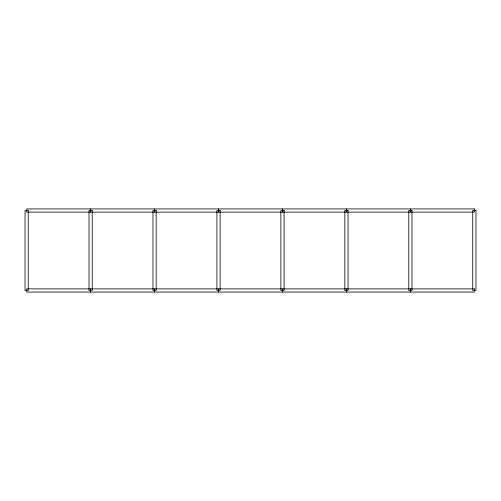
<?xml version="1.0" encoding="UTF-8"?>
<svg xmlns="http://www.w3.org/2000/svg" width="501" height="501" viewBox="0 0 501 501"><rect width="100%" height="100%" fill="white"/><g stroke="black" fill="none" stroke-linecap="round" stroke-linejoin="round"><path stroke-width="0.75" d="M410.394 208.93L410.394 212.123M410.394 288.877L410.394 292.07M346.435 208.93L346.435 212.123M346.435 288.877L346.435 292.07M282.476 208.93L282.476 212.123M282.476 288.877L282.476 292.07M218.524 208.93L218.524 212.123M218.524 288.877L218.524 292.07M154.565 208.93L154.565 212.123M154.565 288.877L154.565 292.07M90.606 208.93L90.606 212.123M90.606 288.877L90.606 292.07M474.353 208.93L26.647 208.93L26.647 212.123L474.353 212.123L474.353 208.93M28.25 210.526L25.05 210.526L25.05 290.474L28.25 290.474L28.25 210.526M92.203 210.526L89.009 210.526L89.009 290.474L92.203 290.474L92.203 210.526M156.162 210.526L152.968 210.526L152.968 290.474L156.162 290.474L156.162 210.526M220.121 210.526L216.92 210.526L216.92 290.474L220.121 290.474L220.121 210.526M284.08 210.526L280.879 210.526L280.879 290.474L284.08 290.474L284.08 210.526M348.032 210.526L344.838 210.526L344.838 290.474L348.032 290.474L348.032 210.526M411.991 210.526L408.797 210.526L408.797 290.474L411.991 290.474L411.991 210.526M475.95 210.526L472.75 210.526L472.75 290.474L475.95 290.474L475.95 210.526M474.353 288.877L26.647 288.877L26.647 292.07L474.353 292.07L474.353 288.877"/></g></svg>
